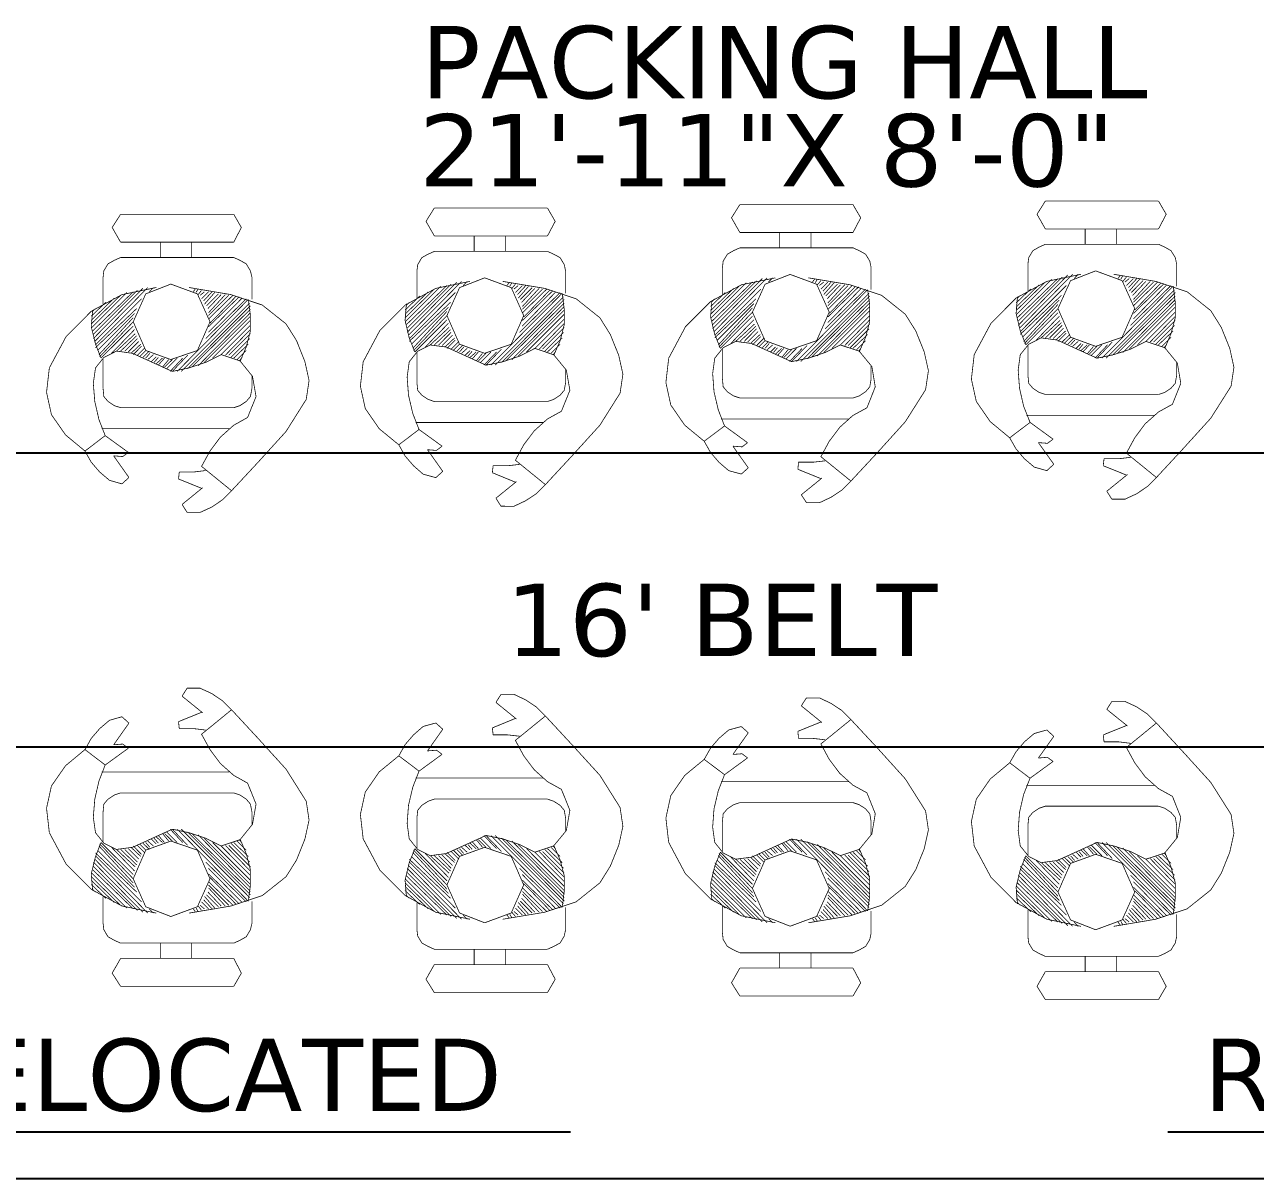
# Model space of a CAD drawing. Header units: millimetres. Extents: x -5691 to 68617, y -23008 to 84113.
# Drawn here: x 7184 to 9737, y 49003 to 51395 of the extents above; entities that cross this region are included whole.
import ezdxf

# ---------------------------------------------------------------- set-up
doc = ezdxf.new("R2010")
doc.units = ezdxf.units.MM
doc.header["$LTSCALE"] = 700
doc.header["$MEASUREMENT"] = 0
for name, color, linetype in [('architactur xref$0$COLUMN', 8, 'Continuous'), ('architactur xref$0$TEXT', 8, 'Continuous'), ('architactur xref$0$WALL', 8, 'Continuous'), ('rcp$0$X-REF', 8, 'Continuous'), ('X-REF', 8, 'Continuous')]:
    doc.layers.add(name, color=color, linetype=linetype)
doc.styles.add('architactur xref$0$VERDANA', font='verdana.ttf')

# ---------------------------------------------------------------- blocks, each defined once
blk = doc.blocks.new('architactur xref')
at = {"layer": 'architactur xref$0$COLUMN', "linetype": 'Continuous'}
for p, q in [((445.99, 1988.44), (253.62, 1988.44)), ((445.99, 1964.44), (253.62, 1964.44))]:
    blk.add_line(p, q, dxfattribs=at)
at = {"layer": 'architactur xref$0$COLUMN', "linetype": 'Continuous', "const_width": 0.0614}
for points in [[(316.28, 2008.46), (315.6, 2007.37), (316.28, 2006.18)], [(325.52, 2008.46), (316.28, 2008.46)], [(325.52, 2006.18), (326.15, 2007.37), (325.52, 2008.46)], [(341.23, 2008.74), (340.55, 2007.66), (341.23, 2006.46)], [(350.47, 2008.74), (341.23, 2008.74)], [(350.47, 2006.46), (351.1, 2007.66), (350.47, 2008.74)], [(366.18, 2009.03), (365.5, 2007.95), (366.18, 2006.75)], [(375.42, 2009.03), (366.18, 2009.03)], [(375.42, 2006.75), (376.05, 2007.95), (375.42, 2009.03)], [(290.66, 2007.95), (289.97, 2006.87), (290.66, 2005.67)], [(299.9, 2007.95), (290.66, 2007.95)], [(299.9, 2005.67), (300.52, 2006.87), (299.9, 2007.95)], [(341.23, 2006.46), (350.47, 2006.46)], [(344.48, 2006.46), (344.48, 2005.21)], [(347.05, 2005.21), (347.05, 2006.46)], [(366.18, 2006.75), (375.42, 2006.75)], [(369.43, 2006.75), (369.43, 2005.5)], [(372, 2005.5), (372, 2006.75)], [(290.66, 2005.67), (299.9, 2005.67)], [(293.91, 2005.67), (293.91, 2004.42)], [(296.47, 2004.42), (296.47, 2005.67)], [(316.28, 2006.18), (325.52, 2006.18)], [(319.53, 2006.18), (319.53, 2004.92)], [(322.1, 2004.92), (322.1, 2006.18)], [(341.23, 2005.21), (340.72, 2004.98), (340.21, 2004.69), (339.87, 2004.13), (339.81, 2003.61)], [(341.23, 2005.21), (350.47, 2005.21)], [(351.95, 2003.61), (351.84, 2004.13), (351.5, 2004.69), (350.98, 2004.98), (350.47, 2005.21)], [(366.18, 2005.5), (365.67, 2005.27), (365.16, 2004.98), (364.82, 2004.41), (364.76, 2003.9)], [(366.18, 2005.5), (375.42, 2005.5)], [(376.9, 2003.9), (376.79, 2004.41), (376.44, 2004.98), (375.93, 2005.27), (375.42, 2005.5)], [(290.66, 2004.42), (290.14, 2004.19), (289.63, 2003.9), (289.29, 2003.33), (289.23, 2002.82)], [(290.66, 2004.42), (299.9, 2004.42)], [(301.38, 2002.82), (301.26, 2003.33), (300.92, 2003.9), (300.41, 2004.19), (299.9, 2004.42)], [(316.28, 2004.92), (315.77, 2004.69), (315.26, 2004.41), (314.92, 2003.84), (314.86, 2003.32)], [(316.28, 2004.92), (325.52, 2004.92)], [(327, 2003.32), (326.89, 2003.84), (326.55, 2004.41), (326.03, 2004.69), (325.52, 2004.92)], [(314.86, 2001.1), (314.86, 2003.32)], [(327, 2003.32), (327, 2001.5)], [(339.81, 2001.39), (339.81, 2003.61)], [(351.95, 2003.61), (351.95, 2001.79)], [(364.76, 2001.68), (364.76, 2003.9)], [(367.21, 2000.25), (368.24, 1997.91), (370.29, 1997.17), (372.45, 1997.91), (373.48, 2000.25), (372.45, 2002.53), (370.29, 2003.33), (368.24, 2002.53), (367.21, 2000.25)], [(376.9, 2003.9), (376.9, 2002.08)], [(289.23, 2000.6), (289.23, 2002.82)], [(291.69, 1999.17), (292.71, 1996.83), (294.76, 1996.09), (296.93, 1996.83), (297.96, 1999.17), (296.93, 2001.45), (294.76, 2002.25), (292.71, 2001.45), (291.69, 1999.17)], [(301.38, 2002.82), (301.38, 2001)], [(319.19, 2002.47), (316.4, 2001.9), (313.89, 2000.53), (311.84, 1998.48), (310.47, 1995.91)], [(314.06, 1998.31), (318.11, 2002.41)], [(314.06, 1998.65), (317.65, 2002.24)], [(314.17, 1998.08), (318.51, 2002.47)], [(317.31, 1999.68), (318.34, 1997.34), (320.39, 1996.6), (322.56, 1997.34), (323.58, 1999.68), (322.56, 2001.96), (320.39, 2002.76), (318.34, 2001.96), (317.31, 1999.68)], [(318.62, 2002.13), (318.96, 2002.47)], [(326.66, 1991.87), (325.52, 1991.24), (324.44, 1990.27), (323.58, 1989.13), (322.9, 1987.87), (325.35, 1985.88), (327.52, 1988.22), (329.8, 1990.73), (331.45, 1993.35), (331.68, 1994.89), (331.34, 1996.43), (330.65, 1998.14), (329.8, 1999.5), (327.86, 2001.05), (325.29, 2001.9), (321.87, 2002.47)], [(322.21, 2002.13), (322.38, 2002.35)], [(322.44, 2002.07), (322.61, 2002.35)], [(322.61, 2001.9), (322.9, 2002.24)], [(344.14, 2002.76), (341.35, 2002.19), (338.84, 2000.82), (336.79, 1998.77), (335.42, 1996.2)], [(338.84, 1999.45), (341.75, 2002.36)], [(338.95, 1999.22), (342.26, 2002.42)], [(339.01, 1998.6), (343.06, 2002.7)], [(339.01, 1998.94), (342.6, 2002.53)], [(339.12, 1998.37), (343.46, 2002.76)], [(342.26, 1999.96), (343.29, 1997.63), (345.34, 1996.89), (347.5, 1997.63), (348.53, 1999.96), (347.5, 2002.24), (345.34, 2003.04), (343.29, 2002.24), (342.26, 1999.96)], [(343.57, 2002.42), (343.91, 2002.76)], [(351.61, 1992.15), (350.47, 1991.53), (349.39, 1990.56), (348.53, 1989.42), (347.85, 1988.16), (350.3, 1986.17), (352.47, 1988.5), (354.74, 1991.01), (356.4, 1993.63), (356.63, 1995.18), (356.29, 1996.71), (355.6, 1998.42), (354.74, 1999.79), (352.81, 2001.33), (350.24, 2002.19), (346.82, 2002.76)], [(347.16, 2002.42), (347.33, 2002.64)], [(347.39, 2002.36), (347.56, 2002.64)], [(347.56, 2002.19), (347.85, 2002.53)], [(347.73, 2002.13), (348.08, 2002.42)], [(347.85, 2001.84), (348.42, 2002.42)], [(348.02, 2001.67), (348.7, 2002.42)], [(348.08, 2001.39), (348.93, 2002.36)], [(348.25, 2001.28), (349.21, 2002.24)], [(348.36, 2001.05), (349.44, 2002.19)], [(348.42, 2000.71), (349.79, 2002.19)], [(369.09, 2003.05), (366.3, 2002.47), (363.79, 2001.11), (361.74, 1999.05), (360.37, 1996.49)], [(363.79, 1999.74), (366.7, 2002.65)], [(363.79, 2000.08), (366.18, 2002.42)], [(363.79, 2000.37), (365.67, 2002.19)], [(363.9, 1999.51), (367.21, 2002.7)], [(363.96, 1998.88), (368.01, 2002.99)], [(363.96, 1999.23), (367.55, 2002.82)], [(364.07, 1998.65), (368.41, 2003.05)], [(368.52, 2002.7), (368.86, 2003.05)], [(376.56, 1992.44), (375.42, 1991.81), (374.33, 1990.84), (373.48, 1989.7), (372.8, 1988.45), (375.25, 1986.46), (377.41, 1988.79), (379.69, 1991.3), (381.35, 1993.92), (381.58, 1995.46), (381.24, 1997), (380.55, 1998.71), (379.69, 2000.08), (377.76, 2001.62), (375.19, 2002.47), (371.77, 2003.05)], [(372.11, 2002.7), (372.28, 2002.93)], [(372.34, 2002.65), (372.51, 2002.93)], [(372.51, 2002.47), (372.8, 2002.82)], [(372.68, 2002.42), (373.03, 2002.7)], [(372.8, 2002.13), (373.37, 2002.7)], [(372.97, 2001.96), (373.65, 2002.7)], [(373.03, 2001.68), (373.88, 2002.65)], [(373.2, 2001.56), (374.16, 2002.53)], [(373.31, 2001.33), (374.39, 2002.47)], [(373.37, 2000.99), (374.74, 2002.47)], [(373.37, 2000.76), (375.02, 2002.42)], [(373.37, 2000.48), (375.36, 2002.42)], [(373.37, 1999.85), (375.88, 2002.3)], [(373.37, 1999.4), (376.1, 2002.19)], [(373.48, 2000.14), (375.59, 2002.3)], [(293.57, 2001.97), (290.77, 2001.39), (288.26, 2000.03), (286.21, 1997.97), (284.84, 1995.41)], [(288.26, 1998.66), (291.17, 2001.57)], [(288.26, 1999), (290.66, 2001.34)], [(288.38, 1998.43), (291.69, 2001.62)], [(288.43, 1997.8), (292.48, 2001.91)], [(288.43, 1998.15), (292.03, 2001.74)], [(288.55, 1997.57), (292.88, 2001.97)], [(293, 2001.62), (293.34, 2001.97)], [(301.03, 1991.36), (299.9, 1990.73), (298.81, 1989.76), (297.96, 1988.62), (297.27, 1987.37), (299.72, 1985.38), (301.89, 1987.71), (304.17, 1990.22), (305.82, 1992.84), (306.05, 1994.38), (305.71, 1995.92), (305.03, 1997.63), (304.17, 1999), (302.23, 2000.54), (299.67, 2001.39), (296.25, 2001.97)], [(296.59, 2001.62), (296.76, 2001.85)], [(296.82, 2001.57), (296.99, 2001.85)], [(296.99, 2001.39), (297.27, 2001.74)], [(297.16, 2001.34), (297.5, 2001.62)], [(297.27, 2001.05), (297.84, 2001.62)], [(297.44, 2000.88), (298.13, 2001.62)], [(297.5, 2000.6), (298.35, 2001.57)], [(297.67, 2000.48), (298.64, 2001.45)], [(297.79, 2000.25), (298.87, 2001.39)], [(297.84, 1999.91), (299.21, 2001.39)], [(297.84, 1999.68), (299.5, 2001.34)], [(297.84, 1999.4), (299.84, 2001.34)], [(297.84, 1998.77), (300.35, 2001.22)], [(297.96, 1999.06), (300.06, 2001.22)], [(313.89, 1999.16), (316.8, 2002.07)], [(313.89, 1999.5), (316.28, 2001.84)], [(313.89, 1999.79), (315.77, 2001.61)], [(313.89, 2000.13), (315.09, 2001.27)], [(314, 1998.94), (317.31, 2002.13)], [(314.23, 1997.79), (317.99, 2001.56)], [(320.9, 1995.63), (326.72, 2001.5)], [(321.25, 1995.63), (326.83, 2001.21)], [(322.78, 2001.84), (323.13, 2002.13)], [(322.9, 2001.56), (323.47, 2002.13)], [(323.07, 2001.39), (323.75, 2002.13)], [(323.13, 2001.1), (323.98, 2002.07)], [(323.24, 1998.31), (326.55, 2001.56)], [(323.3, 2000.99), (324.27, 2001.96)], [(323.41, 2000.76), (324.49, 2001.9)], [(323.47, 2000.42), (324.84, 2001.9)], [(323.47, 2000.19), (325.12, 2001.84)], [(323.47, 1999.9), (325.46, 2001.84)], [(323.47, 1999.28), (325.98, 2001.73)], [(323.47, 1998.82), (326.2, 2001.61)], [(323.58, 1999.56), (325.69, 2001.73)], [(326.03, 1996.43), (326.55, 1997.62), (326.89, 1998.94), (326.89, 2000.19), (326.72, 2001.5)], [(338.84, 1999.79), (341.23, 2002.13)], [(338.84, 2000.08), (340.72, 2001.9)], [(338.84, 2000.42), (340.04, 2001.56)], [(339.18, 1998.08), (342.94, 2001.84)], [(345.85, 1995.92), (351.67, 2001.79)], [(346.2, 1995.92), (351.78, 2001.5)], [(346.71, 1996.14), (351.84, 2001.28)], [(348.19, 1998.6), (351.5, 2001.84)], [(348.42, 2000.19), (350.41, 2002.13)], [(348.42, 2000.48), (350.07, 2002.13)], [(348.42, 1999.57), (350.93, 2002.02)], [(348.42, 1999.11), (351.15, 2001.9)], [(348.53, 1999.85), (350.64, 2002.02)], [(350.98, 1996.71), (351.5, 1997.91), (351.84, 1999.22), (351.84, 2000.48), (351.67, 2001.79)], [(363.79, 2000.71), (364.99, 2001.85)], [(363.9, 2001.22), (363.79, 1999.85), (364.13, 1998.43), (364.59, 1997.29)], [(363.9, 2001.11), (364.13, 2001.33)], [(364.13, 1998.37), (367.89, 2002.13)], [(364.13, 1998.14), (367.49, 2001.33)], [(370.8, 1996.2), (376.62, 2002.08)], [(371.14, 1996.2), (376.73, 2001.79)], [(371.65, 1996.43), (376.79, 2001.56)], [(372, 1996.55), (376.79, 2001.28)], [(373.14, 1998.88), (376.44, 2002.13)], [(375.93, 1997), (376.44, 1998.2), (376.79, 1999.51), (376.79, 2000.76), (376.62, 2002.08)], [(288.26, 1999.29), (290.14, 2001.11)], [(288.26, 1999.63), (289.46, 2000.77)], [(288.38, 2000.03), (288.61, 2000.25)], [(288.61, 1997.29), (292.37, 2001.05)], [(288.61, 1997.06), (291.97, 2000.25)], [(295.28, 1995.12), (301.09, 2001)], [(295.62, 1995.12), (301.21, 2000.71)], [(296.13, 1995.35), (301.26, 2000.48)], [(296.47, 1995.47), (301.26, 2000.2)], [(297.61, 1997.8), (300.92, 2001.05)], [(297.84, 1998.32), (300.58, 2001.11)], [(300.41, 1995.92), (300.92, 1997.12), (301.26, 1998.43), (301.26, 1999.68), (301.09, 2001)], [(314, 2000.64), (313.89, 1999.28), (314.23, 1997.85), (314.69, 1996.71)], [(314, 2000.53), (314.23, 2000.76)], [(314.23, 1997.57), (317.6, 2000.76)], [(314.4, 1997.34), (317.43, 2000.36)], [(321.76, 1995.85), (326.89, 2000.99)], [(322.1, 1995.97), (326.89, 2000.7)], [(322.61, 1996.08), (326.89, 2000.42)], [(338.95, 2000.93), (338.84, 1999.57), (339.18, 1998.14), (339.64, 1997)], [(338.95, 2000.82), (339.18, 2001.05)], [(339.18, 1997.86), (342.55, 2001.05)], [(339.35, 1997.63), (342.37, 2000.65)], [(339.47, 1997.28), (342.26, 2000.31)], [(347.05, 1996.26), (351.84, 2000.99)], [(347.56, 1996.37), (351.84, 2000.71)], [(348.08, 1996.66), (351.84, 2000.42)], [(364.3, 1997.91), (367.32, 2000.94)], [(364.41, 1997.57), (367.21, 2000.59)], [(364.47, 1997.4), (367.21, 2000.25)], [(372.51, 1996.66), (376.79, 2000.99)], [(373.03, 1996.94), (376.79, 2000.71)], [(373.71, 1997.29), (376.79, 2000.37)], [(288.38, 2000.14), (288.26, 1998.77), (288.61, 1997.35), (289.06, 1996.21)], [(288.78, 1996.83), (291.8, 1999.86)], [(288.89, 1996.49), (291.69, 1999.51)], [(288.95, 1996.32), (291.69, 1999.17)], [(296.99, 1995.58), (301.26, 1999.91)], [(297.5, 1995.86), (301.26, 1999.63)], [(298.18, 1996.21), (301.26, 1999.29)], [(314.52, 1997), (317.31, 2000.02)], [(314.58, 1996.82), (317.31, 1999.68)], [(314.69, 1996.71), (317.31, 1999.33)], [(323.13, 1996.37), (326.89, 2000.13)], [(323.81, 1996.71), (326.89, 1999.79)], [(324.49, 1997), (326.89, 1999.39)], [(339.52, 1997.11), (342.26, 1999.96)], [(339.64, 1997), (342.26, 1999.62)], [(340.49, 1997.4), (342.37, 1999.34)], [(348.76, 1997), (351.84, 2000.08)], [(349.44, 1997.28), (351.84, 1999.68)], [(349.79, 1997.23), (351.84, 1999.34)], [(364.59, 1997.29), (367.21, 1999.91)], [(365.44, 1997.68), (367.32, 1999.62)], [(365.84, 1997.86), (367.38, 1999.28)], [(374.39, 1997.57), (376.79, 1999.97)], [(374.74, 1997.52), (376.79, 1999.62)], [(375.02, 1997.52), (376.79, 1999.28)], [(289.06, 1996.21), (291.69, 1998.83)], [(289.92, 1996.6), (291.8, 1998.54)], [(290.32, 1996.78), (291.85, 1998.2)], [(298.87, 1996.49), (301.26, 1998.89)], [(299.21, 1996.44), (301.26, 1998.54)], [(299.5, 1996.44), (301.26, 1998.2)], [(315.54, 1997.11), (317.43, 1999.05)], [(315.94, 1997.28), (317.48, 1998.71)], [(316.28, 1997.28), (317.6, 1998.53)], [(316.63, 1997.28), (317.65, 1998.31)], [(324.84, 1996.94), (326.89, 1999.05)], [(325.12, 1996.94), (326.89, 1998.71)], [(325.29, 1996.77), (326.83, 1998.31)], [(340.89, 1997.57), (342.43, 1998.99)], [(341.23, 1997.57), (342.55, 1998.82)], [(341.58, 1997.57), (342.6, 1998.6)], [(341.86, 1997.51), (342.72, 1998.37)], [(350.07, 1997.23), (351.84, 1998.99)], [(350.24, 1997.06), (351.78, 1998.6)], [(366.18, 1997.86), (367.49, 1999.11)], [(366.53, 1997.86), (367.55, 1998.88)], [(366.81, 1997.8), (367.67, 1998.65)], [(367.04, 1997.68), (367.84, 1998.43)], [(367.21, 1997.57), (367.89, 1998.26)], [(375.19, 1997.34), (376.73, 1998.88)], [(375.42, 1997.29), (376.62, 1998.43)], [(290.66, 1996.78), (291.97, 1998.03)], [(291, 1996.78), (292.03, 1997.8)], [(291.29, 1996.72), (292.14, 1997.57)], [(291.51, 1996.6), (292.31, 1997.35)], [(291.69, 1996.49), (292.37, 1997.18)], [(299.67, 1996.26), (301.21, 1997.8)], [(299.9, 1996.21), (301.09, 1997.35)], [(317.25, 1997.11), (315.94, 1997.28), (314.92, 1996.77), (314.23, 1995.91), (314.06, 1994.66)], [(316.91, 1997.23), (317.77, 1998.08)], [(317.14, 1997.11), (317.94, 1997.85)], [(317.31, 1997), (317.99, 1997.68)], [(317.65, 1996.94), (318.28, 1997.57)], [(317.82, 1996.82), (318.34, 1997.34)], [(318.11, 1996.77), (318.62, 1997.28)], [(325.52, 1996.71), (326.72, 1997.85)], [(325.81, 1996.6), (326.55, 1997.34)], [(342.2, 1997.4), (340.89, 1997.57), (339.87, 1997.06), (339.18, 1996.2), (339.01, 1994.95)], [(342.09, 1997.4), (342.89, 1998.14)], [(342.2, 1997.4), (345.45, 1995.92), (346.82, 1996.2), (348.19, 1996.66), (349.44, 1997.28)], [(342.26, 1997.28), (342.94, 1997.97)], [(342.6, 1997.23), (343.23, 1997.86)], [(342.77, 1997.11), (343.29, 1997.63)], [(343.06, 1997.06), (343.57, 1997.57)], [(343.29, 1997), (343.63, 1997.4)], [(343.46, 1996.89), (343.91, 1997.28)], [(345.45, 1995.92), (346.71, 1997.23)], [(351.61, 1992.15), (352.29, 1993.86), (352.01, 1995.52), (350.98, 1996.77), (349.44, 1997.28)], [(350.47, 1997), (351.67, 1998.14)], [(350.76, 1996.89), (351.5, 1997.63)], [(367.15, 1997.68), (365.84, 1997.86), (364.82, 1997.34), (364.13, 1996.49), (363.96, 1995.23)], [(364.76, 1994.78), (364.76, 1997.29)], [(367.15, 1997.68), (370.4, 1996.2), (371.77, 1996.49), (373.14, 1996.94), (374.39, 1997.57)], [(367.55, 1997.52), (368.18, 1998.14)], [(367.72, 1997.4), (368.24, 1997.91)], [(368.01, 1997.34), (368.52, 1997.86)], [(368.24, 1997.29), (368.58, 1997.68)], [(368.41, 1997.17), (368.86, 1997.57)], [(368.69, 1997), (369.09, 1997.4)], [(368.92, 1996.94), (369.26, 1997.34)], [(369.09, 1996.83), (369.6, 1997.29)], [(369.26, 1996.72), (369.77, 1997.29)], [(369.6, 1996.55), (370.12, 1997.17)], [(369.77, 1996.55), (370.4, 1997.17)], [(369.94, 1996.43), (370.8, 1997.29)], [(370.23, 1996.2), (371.26, 1997.29)], [(370.4, 1996.2), (371.65, 1997.52)], [(376.56, 1992.44), (377.24, 1994.15), (376.96, 1995.8), (375.93, 1997.06), (374.39, 1997.57)], [(375.7, 1997.17), (376.44, 1997.91)], [(375.88, 1997.06), (376.1, 1997.34)], [(291.63, 1996.6), (290.32, 1996.78), (289.29, 1996.26), (288.61, 1995.41), (288.43, 1994.15)], [(289.23, 1993.7), (289.23, 1996.21)], [(291.63, 1996.6), (294.88, 1995.12), (296.25, 1995.41), (297.61, 1995.86), (298.87, 1996.49)], [(292.03, 1996.44), (292.65, 1997.06)], [(292.2, 1996.32), (292.71, 1996.83)], [(292.48, 1996.26), (293, 1996.78)], [(292.71, 1996.21), (293.05, 1996.6)], [(292.88, 1996.09), (293.34, 1996.49)], [(293.17, 1995.92), (293.57, 1996.32)], [(293.4, 1995.86), (293.74, 1996.26)], [(293.57, 1995.75), (294.08, 1996.21)], [(293.74, 1995.64), (294.25, 1996.21)], [(294.42, 1995.35), (295.28, 1996.21)], [(294.71, 1995.12), (295.73, 1996.21)], [(294.88, 1995.12), (296.13, 1996.44)], [(301.03, 1991.36), (301.72, 1993.07), (301.43, 1994.72), (300.41, 1995.98), (298.87, 1996.49)], [(300.18, 1996.09), (300.92, 1996.83)], [(300.35, 1995.98), (300.58, 1996.26)], [(314.86, 1994.2), (314.86, 1996.71)], [(317.25, 1997.11), (320.5, 1995.63), (321.87, 1995.91), (323.24, 1996.37), (324.49, 1997)], [(318.34, 1996.71), (318.68, 1997.11)], [(318.51, 1996.6), (318.96, 1997)], [(318.79, 1996.43), (319.19, 1996.82)], [(319.02, 1996.37), (319.37, 1996.77)], [(319.19, 1996.26), (319.7, 1996.71)], [(319.37, 1996.14), (319.88, 1996.71)], [(319.7, 1995.97), (320.22, 1996.6)], [(319.88, 1995.97), (320.5, 1996.6)], [(320.05, 1995.85), (320.9, 1996.71)], [(320.33, 1995.63), (321.36, 1996.71)], [(320.5, 1995.63), (321.76, 1996.94)], [(326.66, 1991.87), (327.35, 1993.58), (327.06, 1995.23), (326.03, 1996.48), (324.49, 1997)], [(325.98, 1996.48), (326.2, 1996.77)], [(335.42, 1996.2), (335.19, 1994.21), (335.59, 1992.38), (336.73, 1990.73), (338.32, 1989.42)], [(339.81, 1994.49), (339.81, 1997)], [(343.74, 1996.71), (344.14, 1997.11)], [(343.97, 1996.66), (344.31, 1997.06)], [(344.14, 1996.54), (344.65, 1997)], [(344.31, 1996.43), (344.82, 1997)], [(344.65, 1996.26), (345.17, 1996.89)], [(344.82, 1996.26), (345.45, 1996.89)], [(345, 1996.14), (345.85, 1997)], [(345.28, 1995.92), (346.31, 1997)], [(350.93, 1996.77), (351.15, 1997.06)], [(360.37, 1996.49), (360.14, 1994.49), (360.54, 1992.67), (361.68, 1991.02), (363.27, 1989.7)], [(284.84, 1995.41), (284.61, 1993.41), (285.01, 1991.59), (286.16, 1989.94), (287.75, 1988.62)], [(294.08, 1995.47), (294.59, 1996.09)], [(294.25, 1995.47), (294.88, 1996.09)], [(310.47, 1995.91), (310.24, 1993.92), (310.64, 1992.09), (311.78, 1990.44), (313.38, 1989.13)], [(327, 1995.29), (327, 1994.2)], [(351.95, 1995.57), (351.95, 1994.49)], [(363.96, 1995.23), (364.07, 1993.75), (364.41, 1992.27), (364.93, 1990.96)], [(376.9, 1995.86), (376.9, 1994.78)], [(288.43, 1994.15), (288.55, 1992.67), (288.89, 1991.19), (289.4, 1989.88)], [(301.38, 1994.78), (301.38, 1993.7)], [(314.06, 1994.66), (314.17, 1993.18), (314.52, 1991.69), (315.03, 1990.38)], [(314.86, 1994.2), (314.92, 1993.58), (315.26, 1993.18), (315.77, 1992.84), (316.28, 1992.66)], [(325.52, 1992.66), (326.03, 1992.84), (326.55, 1993.18), (326.89, 1993.58), (327, 1994.2)], [(339.01, 1994.95), (339.12, 1993.46), (339.47, 1991.98), (339.98, 1990.67)], [(339.81, 1994.49), (339.87, 1993.86), (340.21, 1993.46), (340.72, 1993.12), (341.23, 1992.95)], [(350.47, 1992.95), (350.98, 1993.12), (351.5, 1993.46), (351.84, 1993.86), (351.95, 1994.49)], [(364.76, 1994.78), (364.82, 1994.15), (365.16, 1993.75), (365.67, 1993.41), (366.18, 1993.24)], [(375.42, 1993.24), (375.93, 1993.41), (376.44, 1993.75), (376.79, 1994.15), (376.9, 1994.78)], [(289.23, 1993.7), (289.29, 1993.07), (289.63, 1992.67), (290.14, 1992.33), (290.66, 1992.16)], [(299.9, 1992.16), (300.41, 1992.33), (300.92, 1992.67), (301.26, 1993.07), (301.38, 1993.7)], [(375.42, 1993.24), (366.18, 1993.24)], [(299.9, 1992.16), (290.66, 1992.16)], [(325.52, 1992.66), (316.28, 1992.66)], [(350.47, 1992.95), (341.23, 1992.95)], [(339.7, 1991.24), (350.13, 1991.24)], [(364.64, 1991.53), (375.08, 1991.53)], [(289.12, 1990.45), (299.55, 1990.45)], [(313.38, 1989.13), (315.03, 1990.38), (316.91, 1989.02)], [(314.75, 1990.95), (325.18, 1990.95)], [(338.32, 1989.42), (339.98, 1990.67), (341.86, 1989.3)], [(363.27, 1989.7), (364.93, 1990.96), (366.81, 1989.59)], [(287.75, 1988.62), (289.4, 1989.88), (291.29, 1988.51)], [(313.38, 1989.13), (313.89, 1988.22), (314.58, 1987.42), (315.37, 1986.73), (316.4, 1986.45)], [(338.32, 1989.42), (338.84, 1988.5), (339.52, 1987.71), (340.32, 1987.02), (341.35, 1986.74)], [(341.86, 1989.3), (341.41, 1988.96), (340.66, 1989.02)], [(363.27, 1989.7), (363.79, 1988.79), (364.47, 1987.99), (365.27, 1987.31), (366.3, 1987.02)], [(366.81, 1989.59), (366.35, 1989.25), (365.61, 1989.31)], [(366.87, 1987.54), (365.61, 1989.31)], [(287.75, 1988.62), (288.26, 1987.71), (288.95, 1986.91), (289.75, 1986.23), (290.77, 1985.94)], [(291.29, 1988.51), (290.83, 1988.17), (290.09, 1988.23)], [(291.34, 1986.46), (290.09, 1988.23)], [(316.91, 1989.02), (316.46, 1988.67), (315.72, 1988.73)], [(316.97, 1986.96), (315.72, 1988.73)], [(341.92, 1987.25), (340.66, 1989.02)], [(321.02, 1986.85), (321.08, 1987.42)], [(321.08, 1987.42), (322.27, 1987.42)], [(322.27, 1987.42), (323.24, 1987.53)], [(341.35, 1986.74), (341.92, 1987.25)], [(345.97, 1987.13), (346.02, 1987.71)], [(347.87, 1986.36), (345.97, 1987.13)], [(346.02, 1987.71), (347.22, 1987.71)], [(347.22, 1987.71), (348.19, 1987.82)], [(366.3, 1987.02), (366.87, 1987.54)], [(370.91, 1987.42), (370.97, 1987.99)], [(372.82, 1986.65), (370.91, 1987.42)], [(370.97, 1987.99), (372.17, 1987.99)], [(372.17, 1987.99), (373.14, 1988.11)], [(290.77, 1985.94), (291.34, 1986.46)], [(295.39, 1986.34), (295.45, 1986.91)], [(297.29, 1985.57), (295.39, 1986.34)], [(295.45, 1986.91), (296.64, 1986.91)], [(296.64, 1986.91), (297.61, 1987.03)], [(316.4, 1986.45), (316.97, 1986.96)], [(322.92, 1986.07), (321.02, 1986.85)], [(322.99, 1986.13), (321.31, 1984.77)], [(347.94, 1986.42), (346.25, 1985.05)], [(350.3, 1986.17), (349.56, 1985.43), (348.68, 1984.85), (347.73, 1984.4), (346.67, 1984.41)], [(372.89, 1986.71), (371.2, 1985.34)], [(375.25, 1986.46), (374.51, 1985.72), (373.63, 1985.13), (372.68, 1984.69), (371.61, 1984.69)], [(297.36, 1985.63), (295.68, 1984.26)], [(299.72, 1985.38), (298.98, 1984.64), (298.11, 1984.05), (297.15, 1983.61), (296.09, 1983.61)], [(325.35, 1985.88), (324.61, 1985.14), (323.73, 1984.56), (322.78, 1984.11), (321.72, 1984.12)], [(371.61, 1984.69), (371.2, 1985.34)], [(296.09, 1983.61), (295.68, 1984.26)], [(321.72, 1984.12), (321.31, 1984.77)], [(346.67, 1984.41), (346.25, 1985.05)], [(296.09, 1969.26), (295.68, 1968.61)], [(299.72, 1967.5), (298.98, 1968.23), (298.11, 1968.82), (297.15, 1969.26), (296.09, 1969.26)], [(297.36, 1967.25), (295.68, 1968.61)], [(321.72, 1968.75), (321.31, 1968.1)], [(322.99, 1966.74), (321.31, 1968.1)], [(325.35, 1966.99), (324.61, 1967.73), (323.73, 1968.31), (322.78, 1968.76), (321.72, 1968.75)], [(346.67, 1968.47), (346.25, 1967.82)], [(350.3, 1966.7), (349.56, 1967.44), (348.68, 1968.02), (347.73, 1968.47), (346.67, 1968.47)], [(371.61, 1968.18), (371.2, 1967.53)], [(375.25, 1966.42), (374.51, 1967.15), (373.63, 1967.74), (372.68, 1968.18), (371.61, 1968.18)], [(297.29, 1967.3), (295.39, 1966.53)], [(301.03, 1961.51), (299.9, 1962.14), (298.81, 1963.11), (297.96, 1964.25), (297.27, 1965.5), (299.72, 1967.5), (301.89, 1965.16), (304.17, 1962.65), (305.82, 1960.03), (306.05, 1958.49), (305.71, 1956.95), (305.03, 1955.24), (304.17, 1953.87), (302.23, 1952.33), (299.67, 1951.48), (296.25, 1950.9)], [(347.94, 1966.45), (346.25, 1967.82)], [(372.89, 1966.17), (371.2, 1967.53)], [(287.75, 1964.25), (288.26, 1965.16), (288.95, 1965.96), (289.75, 1966.64), (290.77, 1966.93)], [(291.34, 1966.41), (290.09, 1964.64)], [(290.77, 1966.93), (291.34, 1966.41)], [(295.39, 1966.53), (295.45, 1965.96)], [(313.38, 1963.74), (313.89, 1964.65), (314.58, 1965.45), (315.37, 1966.14), (316.4, 1966.42)], [(316.4, 1966.42), (316.97, 1965.91)], [(322.92, 1966.8), (321.02, 1966.02)], [(321.02, 1966.02), (321.08, 1965.45)], [(326.66, 1961), (325.52, 1961.63), (324.44, 1962.6), (323.58, 1963.74), (322.9, 1965), (325.35, 1966.99), (327.52, 1964.65), (329.8, 1962.15), (331.45, 1959.52), (331.68, 1957.98), (331.34, 1956.44), (330.65, 1954.73), (329.8, 1953.37), (327.86, 1951.82), (325.29, 1950.97), (321.87, 1950.4)], [(338.32, 1963.45), (338.84, 1964.37), (339.52, 1965.16), (340.32, 1965.85), (341.35, 1966.13)], [(341.35, 1966.13), (341.92, 1965.62)], [(347.87, 1966.51), (345.97, 1965.74)], [(351.61, 1960.72), (350.47, 1961.34), (349.39, 1962.31), (348.53, 1963.45), (347.85, 1964.71), (350.3, 1966.7), (352.47, 1964.37), (354.74, 1961.86), (356.4, 1959.24), (356.63, 1957.69), (356.29, 1956.16), (355.6, 1954.45), (354.74, 1953.08), (352.81, 1951.54), (350.24, 1950.68), (346.82, 1950.11)], [(372.82, 1966.22), (370.91, 1965.45)], [(376.56, 1960.43), (375.42, 1961.06), (374.33, 1962.03), (373.48, 1963.17), (372.8, 1964.42), (375.25, 1966.42), (377.41, 1964.08), (379.69, 1961.57), (381.35, 1958.95), (381.58, 1957.41), (381.24, 1955.87), (380.55, 1954.16), (379.69, 1952.79), (377.76, 1951.25), (375.19, 1950.4), (371.77, 1949.82)], [(295.45, 1965.96), (296.64, 1965.96)], [(296.64, 1965.96), (297.61, 1965.84)], [(316.97, 1965.91), (315.72, 1964.14)], [(321.08, 1965.45), (322.27, 1965.45)], [(322.27, 1965.45), (323.24, 1965.34)], [(341.92, 1965.62), (340.66, 1963.85)], [(345.97, 1965.74), (346.02, 1965.16)], [(346.02, 1965.16), (347.22, 1965.16)], [(347.22, 1965.16), (348.19, 1965.05)], [(363.27, 1963.17), (363.79, 1964.08), (364.47, 1964.88), (365.27, 1965.56), (366.3, 1965.85)], [(366.87, 1965.33), (365.61, 1963.56)], [(366.3, 1965.85), (366.87, 1965.33)], [(370.91, 1965.45), (370.97, 1964.88)], [(284.84, 1957.46), (284.61, 1959.46), (285.01, 1961.28), (286.16, 1962.93), (287.75, 1964.25)], [(287.75, 1964.25), (289.4, 1962.99), (291.29, 1964.36)], [(291.29, 1964.36), (290.83, 1964.7), (290.09, 1964.64)], [(316.91, 1963.86), (316.46, 1964.2), (315.72, 1964.14)], [(370.97, 1964.88), (372.17, 1964.88)], [(372.17, 1964.88), (373.14, 1964.76)], [(288.43, 1958.72), (288.55, 1960.2), (288.89, 1961.68), (289.4, 1962.99)], [(310.47, 1956.96), (310.24, 1958.95), (310.64, 1960.78), (311.78, 1962.43), (313.38, 1963.74)], [(313.38, 1963.74), (315.03, 1962.49), (316.91, 1963.86)], [(335.42, 1956.67), (335.19, 1958.66), (335.59, 1960.49), (336.73, 1962.14), (338.32, 1963.45)], [(338.32, 1963.45), (339.98, 1962.2), (341.86, 1963.57)], [(341.86, 1963.57), (341.41, 1963.91), (340.66, 1963.85)], [(360.37, 1956.38), (360.14, 1958.38), (360.54, 1960.2), (361.68, 1961.85), (363.27, 1963.17)], [(363.27, 1963.17), (364.93, 1961.91), (366.81, 1963.28)], [(366.81, 1963.28), (366.35, 1963.62), (365.61, 1963.56)], [(289.12, 1962.42), (299.55, 1962.42)], [(314.06, 1958.21), (314.17, 1959.7), (314.52, 1961.18), (315.03, 1962.49)], [(339.01, 1957.92), (339.12, 1959.41), (339.47, 1960.89), (339.98, 1962.2)], [(301.03, 1961.51), (301.72, 1959.8), (301.43, 1958.15), (300.41, 1956.89), (298.87, 1956.38)], [(314.75, 1961.92), (325.18, 1961.92)], [(326.66, 1961), (327.35, 1959.29), (327.06, 1957.64), (326.03, 1956.39), (324.49, 1955.87)], [(339.7, 1961.63), (350.13, 1961.63)], [(363.96, 1957.64), (364.07, 1959.12), (364.41, 1960.6), (364.93, 1961.91)], [(364.64, 1961.34), (375.08, 1961.34)], [(289.23, 1959.17), (289.29, 1959.8), (289.63, 1960.2), (290.14, 1960.54), (290.66, 1960.71)], [(299.9, 1960.71), (290.66, 1960.71)], [(299.9, 1960.71), (300.41, 1960.54), (300.92, 1960.2), (301.26, 1959.8), (301.38, 1959.17)], [(314.86, 1958.67), (314.92, 1959.29), (315.26, 1959.7), (315.77, 1960.03), (316.28, 1960.21)], [(325.52, 1960.21), (316.28, 1960.21)], [(325.52, 1960.21), (326.03, 1960.03), (326.55, 1959.7), (326.89, 1959.29), (327, 1958.67)], [(351.61, 1960.72), (352.29, 1959.01), (352.01, 1957.36), (350.98, 1956.1), (349.44, 1955.59)], [(376.56, 1960.43), (377.24, 1958.72), (376.96, 1957.07), (375.93, 1955.81), (374.39, 1955.3)], [(289.23, 1959.17), (289.23, 1956.66)], [(301.38, 1958.09), (301.38, 1959.17)], [(339.81, 1958.38), (339.87, 1959.01), (340.21, 1959.41), (340.72, 1959.75), (341.23, 1959.92)], [(350.47, 1959.92), (341.23, 1959.92)], [(350.47, 1959.92), (350.98, 1959.75), (351.5, 1959.41), (351.84, 1959.01), (351.95, 1958.38)], [(364.76, 1958.09), (364.82, 1958.72), (365.16, 1959.12), (365.67, 1959.46), (366.18, 1959.63)], [(375.42, 1959.63), (366.18, 1959.63)], [(375.42, 1959.63), (375.93, 1959.46), (376.44, 1959.12), (376.79, 1958.72), (376.9, 1958.09)], [(291.63, 1956.27), (290.32, 1956.1), (289.29, 1956.61), (288.61, 1957.46), (288.43, 1958.72)], [(317.25, 1955.76), (315.94, 1955.59), (314.92, 1956.1), (314.23, 1956.96), (314.06, 1958.21)], [(314.86, 1958.67), (314.86, 1956.16)], [(327, 1957.58), (327, 1958.67)], [(339.81, 1958.38), (339.81, 1955.87)], [(351.95, 1957.3), (351.95, 1958.38)], [(364.76, 1958.09), (364.76, 1955.58)], [(376.9, 1957.01), (376.9, 1958.09)], [(293.57, 1950.9), (290.77, 1951.48), (288.26, 1952.84), (286.21, 1954.9), (284.84, 1957.46)], [(291.63, 1956.27), (294.88, 1957.75), (296.25, 1957.46), (297.61, 1957.01), (298.87, 1956.38)], [(293.4, 1957.01), (293.74, 1956.61)], [(293.57, 1957.12), (294.08, 1956.66)], [(293.74, 1957.23), (294.25, 1956.66)], [(294.08, 1957.4), (294.59, 1956.78)], [(294.25, 1957.4), (294.88, 1956.78)], [(294.42, 1957.52), (295.28, 1956.66)], [(294.71, 1957.75), (295.73, 1956.66)], [(294.88, 1957.75), (296.13, 1956.43)], [(295.28, 1957.75), (301.09, 1951.87)], [(295.62, 1957.75), (301.21, 1952.16)], [(296.13, 1957.52), (301.26, 1952.39)], [(296.47, 1957.4), (301.26, 1952.67)], [(296.99, 1957.29), (301.26, 1952.96)], [(297.5, 1957.01), (301.26, 1953.24)], [(319.19, 1950.4), (316.4, 1950.97), (313.89, 1952.34), (311.84, 1954.39), (310.47, 1956.96)], [(317.25, 1955.76), (320.5, 1957.24), (321.87, 1956.96), (323.24, 1956.5), (324.49, 1955.87)], [(320.05, 1957.02), (320.9, 1956.16)], [(320.33, 1957.24), (321.36, 1956.16)], [(320.5, 1957.24), (321.76, 1955.93)], [(320.9, 1957.24), (326.72, 1951.37)], [(321.25, 1957.24), (326.83, 1951.66)], [(321.76, 1957.02), (326.89, 1951.88)], [(342.2, 1955.47), (340.89, 1955.3), (339.87, 1955.81), (339.18, 1956.67), (339.01, 1957.92)], [(342.2, 1955.47), (345.45, 1956.95), (346.82, 1956.67), (348.19, 1956.21), (349.44, 1955.59)], [(345.28, 1956.95), (346.31, 1955.87)], [(345.45, 1956.95), (346.71, 1955.64)], [(345.85, 1956.95), (351.67, 1951.08)], [(346.2, 1956.95), (351.78, 1951.37)], [(367.15, 1955.19), (365.84, 1955.02), (364.82, 1955.53), (364.13, 1956.38), (363.96, 1957.64)], [(288.38, 1952.73), (288.26, 1954.1), (288.61, 1955.52), (289.06, 1956.66)], [(288.78, 1956.04), (291.8, 1953.01)], [(288.89, 1956.38), (291.69, 1953.36)], [(288.95, 1956.55), (291.69, 1953.7)], [(289.06, 1956.66), (291.69, 1954.04)], [(289.92, 1956.27), (291.8, 1954.33)], [(290.32, 1956.1), (291.85, 1954.67)], [(290.66, 1956.1), (291.97, 1954.84)], [(291, 1956.1), (292.03, 1955.07)], [(291.29, 1956.15), (292.14, 1955.3)], [(291.51, 1956.27), (292.31, 1955.52)], [(291.69, 1953.7), (292.71, 1956.04), (294.76, 1956.78), (296.93, 1956.04), (297.96, 1953.7), (296.93, 1951.42), (294.76, 1950.62), (292.71, 1951.42), (291.69, 1953.7)], [(291.69, 1956.38), (292.37, 1955.69)], [(292.03, 1956.43), (292.65, 1955.81)], [(292.2, 1956.55), (292.71, 1956.04)], [(292.48, 1956.61), (293, 1956.1)], [(292.71, 1956.66), (293.05, 1956.27)], [(292.88, 1956.78), (293.34, 1956.38)], [(293.17, 1956.95), (293.57, 1956.55)], [(298.18, 1956.66), (301.26, 1953.58)], [(298.87, 1956.38), (301.26, 1953.98)], [(299.21, 1956.43), (301.26, 1954.33)], [(299.5, 1956.43), (301.26, 1954.67)], [(299.67, 1956.61), (301.21, 1955.07)], [(299.9, 1956.66), (301.09, 1955.52)], [(300.18, 1956.78), (300.92, 1956.04)], [(300.35, 1956.89), (300.58, 1956.61)], [(300.41, 1956.95), (300.92, 1955.75), (301.26, 1954.44), (301.26, 1953.19), (301.09, 1951.87)], [(314, 1952.23), (313.89, 1953.59), (314.23, 1955.02), (314.69, 1956.16)], [(314.58, 1956.05), (317.31, 1953.2)], [(314.69, 1956.16), (317.31, 1953.54)], [(317.31, 1953.2), (318.34, 1955.53), (320.39, 1956.27), (322.56, 1955.53), (323.58, 1953.2), (322.56, 1950.91), (320.39, 1950.11), (318.34, 1950.91), (317.31, 1953.2)], [(317.82, 1956.05), (318.34, 1955.53)], [(318.11, 1956.1), (318.62, 1955.59)], [(318.34, 1956.16), (318.68, 1955.76)], [(318.51, 1956.27), (318.96, 1955.87)], [(318.79, 1956.44), (319.19, 1956.05)], [(319.02, 1956.5), (319.37, 1956.1)], [(319.19, 1956.61), (319.7, 1956.16)], [(319.37, 1956.73), (319.88, 1956.16)], [(319.7, 1956.9), (320.22, 1956.27)], [(319.88, 1956.9), (320.5, 1956.27)], [(322.1, 1956.9), (326.89, 1952.17)], [(322.61, 1956.79), (326.89, 1952.45)], [(323.13, 1956.5), (326.89, 1952.74)], [(323.81, 1956.16), (326.89, 1953.08)], [(325.29, 1956.1), (326.83, 1954.56)], [(325.52, 1956.16), (326.72, 1955.02)], [(325.81, 1956.27), (326.55, 1955.53)], [(325.98, 1956.39), (326.2, 1956.1)], [(326.03, 1956.44), (326.55, 1955.25), (326.89, 1953.94), (326.89, 1952.68), (326.72, 1951.37)], [(344.14, 1950.11), (341.35, 1950.68), (338.84, 1952.05), (336.79, 1954.1), (335.42, 1956.67)], [(342.26, 1952.91), (343.29, 1955.24), (345.34, 1955.98), (347.5, 1955.24), (348.53, 1952.91), (347.5, 1950.63), (345.34, 1949.83), (343.29, 1950.63), (342.26, 1952.91)], [(343.46, 1955.98), (343.91, 1955.59)], [(343.74, 1956.16), (344.14, 1955.76)], [(343.97, 1956.21), (344.31, 1955.81)], [(344.14, 1956.33), (344.65, 1955.87)], [(344.31, 1956.44), (344.82, 1955.87)], [(344.65, 1956.61), (345.17, 1955.98)], [(344.82, 1956.61), (345.45, 1955.98)], [(345, 1956.73), (345.85, 1955.87)], [(346.71, 1956.73), (351.84, 1951.6)], [(347.05, 1956.61), (351.84, 1951.88)], [(347.56, 1956.5), (351.84, 1952.16)], [(348.08, 1956.21), (351.84, 1952.45)], [(350.76, 1955.98), (351.5, 1955.24)], [(350.93, 1956.1), (351.15, 1955.81)], [(350.98, 1956.16), (351.5, 1954.96), (351.84, 1953.65), (351.84, 1952.39), (351.67, 1951.08)], [(369.09, 1949.82), (366.3, 1950.4), (363.79, 1951.76), (361.74, 1953.82), (360.37, 1956.38)], [(367.15, 1955.19), (370.4, 1956.67), (371.77, 1956.38), (373.14, 1955.93), (374.39, 1955.3)], [(369.09, 1956.04), (369.6, 1955.58)], [(369.26, 1956.15), (369.77, 1955.58)], [(369.6, 1956.32), (370.12, 1955.7)], [(369.77, 1956.32), (370.4, 1955.7)], [(369.94, 1956.44), (370.8, 1955.58)], [(370.23, 1956.67), (371.26, 1955.58)], [(370.4, 1956.67), (371.65, 1955.35)], [(370.8, 1956.67), (376.62, 1950.79)], [(371.14, 1956.67), (376.73, 1951.08)], [(371.65, 1956.44), (376.79, 1951.31)], [(372, 1956.32), (376.79, 1951.59)], [(372.51, 1956.21), (376.79, 1951.88)], [(288.43, 1955.07), (292.48, 1950.96)], [(288.55, 1955.3), (292.88, 1950.9)], [(288.61, 1955.81), (291.97, 1952.62)], [(288.61, 1955.58), (292.37, 1951.82)], [(297.61, 1955.07), (300.92, 1951.82)], [(314.23, 1955.3), (317.6, 1952.11)], [(314.23, 1955.08), (317.99, 1951.31)], [(314.4, 1955.53), (317.43, 1952.51)], [(314.52, 1955.87), (317.31, 1952.85)], [(315.54, 1955.76), (317.43, 1953.82)], [(315.94, 1955.59), (317.48, 1954.16)], [(316.28, 1955.59), (317.6, 1954.34)], [(316.63, 1955.59), (317.65, 1954.56)], [(316.91, 1955.65), (317.77, 1954.79)], [(317.14, 1955.76), (317.94, 1955.02)], [(317.31, 1955.87), (317.99, 1955.19)], [(317.65, 1955.93), (318.28, 1955.3)], [(324.49, 1955.87), (326.89, 1953.48)], [(324.84, 1955.93), (326.89, 1953.82)], [(325.12, 1955.93), (326.89, 1954.16)], [(338.95, 1951.94), (338.84, 1953.31), (339.18, 1954.73), (339.64, 1955.87)], [(339.18, 1955.02), (342.55, 1951.82)], [(339.35, 1955.24), (342.37, 1952.22)], [(339.47, 1955.59), (342.26, 1952.57)], [(339.52, 1955.76), (342.26, 1952.91)], [(339.64, 1955.87), (342.26, 1953.25)], [(340.49, 1955.47), (342.37, 1953.53)], [(340.89, 1955.3), (342.43, 1953.88)], [(341.23, 1955.3), (342.55, 1954.05)], [(341.58, 1955.3), (342.6, 1954.27)], [(341.86, 1955.36), (342.72, 1954.5)], [(342.09, 1955.47), (342.89, 1954.73)], [(342.26, 1955.59), (342.94, 1954.9)], [(342.6, 1955.64), (343.23, 1955.02)], [(342.77, 1955.76), (343.29, 1955.24)], [(343.06, 1955.81), (343.57, 1955.3)], [(343.29, 1955.87), (343.63, 1955.47)], [(348.76, 1955.87), (351.84, 1952.79)], [(349.44, 1955.59), (351.84, 1953.19)], [(349.79, 1955.64), (351.84, 1953.53)], [(350.07, 1955.64), (351.84, 1953.88)], [(350.24, 1955.81), (351.78, 1954.27)], [(350.47, 1955.87), (351.67, 1954.73)], [(363.9, 1951.65), (363.79, 1953.02), (364.13, 1954.44), (364.59, 1955.58)], [(364.3, 1954.96), (367.32, 1951.93)], [(364.41, 1955.3), (367.21, 1952.28)], [(364.47, 1955.47), (367.21, 1952.62)], [(364.59, 1955.58), (367.21, 1952.96)], [(365.44, 1955.19), (367.32, 1953.25)], [(365.84, 1955.02), (367.38, 1953.59)], [(366.18, 1955.02), (367.49, 1953.76)], [(366.53, 1955.02), (367.55, 1953.99)], [(366.81, 1955.07), (367.67, 1954.22)], [(367.04, 1955.19), (367.84, 1954.44)], [(367.21, 1952.62), (368.24, 1954.96), (370.29, 1955.7), (372.45, 1954.96), (373.48, 1952.62), (372.45, 1950.34), (370.29, 1949.54), (368.24, 1950.34), (367.21, 1952.62)], [(367.21, 1955.3), (367.89, 1954.61)], [(367.55, 1955.35), (368.18, 1954.73)], [(367.72, 1955.47), (368.24, 1954.96)], [(368.01, 1955.53), (368.52, 1955.02)], [(368.24, 1955.58), (368.58, 1955.19)], [(368.41, 1955.7), (368.86, 1955.3)], [(368.69, 1955.87), (369.09, 1955.47)], [(368.92, 1955.93), (369.26, 1955.53)], [(373.03, 1955.93), (376.79, 1952.16)], [(373.71, 1955.58), (376.79, 1952.5)], [(374.39, 1955.3), (376.79, 1952.9)], [(374.74, 1955.35), (376.79, 1953.25)], [(375.02, 1955.35), (376.79, 1953.59)], [(375.19, 1955.53), (376.73, 1953.99)], [(375.42, 1955.58), (376.62, 1954.44)], [(375.7, 1955.7), (376.44, 1954.96)], [(375.88, 1955.81), (376.1, 1955.53)], [(375.93, 1955.87), (376.44, 1954.67), (376.79, 1953.36), (376.79, 1952.11), (376.62, 1950.79)], [(288.26, 1954.21), (291.17, 1951.31)], [(288.38, 1954.44), (291.69, 1951.25)], [(288.43, 1954.72), (292.03, 1951.13)], [(297.84, 1954.55), (300.58, 1951.76)], [(297.84, 1954.1), (300.35, 1951.65)], [(314.06, 1954.56), (318.11, 1950.46)], [(314.06, 1954.22), (317.65, 1950.63)], [(314.17, 1954.79), (318.51, 1950.4)], [(323.24, 1954.56), (326.55, 1951.31)], [(323.47, 1954.05), (326.2, 1951.26)], [(339.01, 1954.27), (343.06, 1950.17)], [(339.12, 1954.5), (343.46, 1950.11)], [(339.18, 1954.79), (342.94, 1951.03)], [(348.19, 1954.27), (351.5, 1951.03)], [(363.96, 1953.99), (368.01, 1949.88)], [(364.07, 1954.22), (368.41, 1949.82)], [(364.13, 1954.73), (367.49, 1951.54)], [(364.13, 1954.5), (367.89, 1950.74)], [(373.14, 1953.99), (376.44, 1950.74)], [(288.26, 1953.87), (290.66, 1951.53)], [(288.26, 1953.58), (290.14, 1951.76)], [(288.26, 1953.24), (289.46, 1952.1)], [(297.84, 1953.47), (299.84, 1951.53)], [(297.84, 1953.19), (299.5, 1951.53)], [(297.84, 1952.96), (299.21, 1951.48)], [(297.96, 1953.81), (300.06, 1951.65)], [(313.89, 1953.71), (316.8, 1950.8)], [(313.89, 1953.37), (316.28, 1951.03)], [(313.89, 1953.08), (315.77, 1951.26)], [(314, 1953.94), (317.31, 1950.74)], [(323.47, 1953.59), (325.98, 1951.14)], [(323.47, 1952.97), (325.46, 1951.03)], [(323.58, 1953.31), (325.69, 1951.14)], [(338.84, 1953.42), (341.75, 1950.51)], [(338.84, 1953.08), (341.23, 1950.74)], [(338.95, 1953.65), (342.26, 1950.45)], [(339.01, 1953.93), (342.6, 1950.34)], [(348.42, 1953.76), (351.15, 1950.97)], [(348.42, 1953.31), (350.93, 1950.86)], [(348.53, 1953.02), (350.64, 1950.86)], [(363.79, 1953.13), (366.7, 1950.23)], [(363.9, 1953.36), (367.21, 1950.17)], [(363.96, 1953.64), (367.55, 1950.05)], [(373.37, 1953.47), (376.1, 1950.68)], [(373.37, 1953.02), (375.88, 1950.57)], [(288.38, 1952.84), (288.61, 1952.62)], [(289.23, 1952.27), (289.23, 1950.05)], [(297.44, 1951.99), (298.13, 1951.25)], [(297.5, 1952.27), (298.35, 1951.31)], [(297.67, 1952.39), (298.64, 1951.42)], [(297.79, 1952.62), (298.87, 1951.48)], [(313.89, 1952.74), (315.09, 1951.6)], [(314, 1952.34), (314.23, 1952.11)], [(323.41, 1952.11), (324.49, 1950.97)], [(323.47, 1952.68), (325.12, 1951.03)], [(323.47, 1952.45), (324.84, 1950.97)], [(338.84, 1952.79), (340.72, 1950.97)], [(338.84, 1952.45), (340.04, 1951.31)], [(338.95, 1952.05), (339.18, 1951.82)], [(348.42, 1952.68), (350.41, 1950.74)], [(348.42, 1952.39), (350.07, 1950.74)], [(348.42, 1952.16), (349.79, 1950.68)], [(363.79, 1952.79), (366.18, 1950.45)], [(363.79, 1952.5), (365.67, 1950.68)], [(363.79, 1952.16), (364.99, 1951.02)], [(373.37, 1952.39), (375.36, 1950.45)], [(373.37, 1952.11), (375.02, 1950.45)], [(373.48, 1952.73), (375.59, 1950.57)], [(293, 1951.25), (293.34, 1950.9)], [(296.59, 1951.25), (296.76, 1951.02)], [(296.82, 1951.31), (296.99, 1951.02)], [(296.99, 1951.48), (297.27, 1951.13)], [(297.16, 1951.53), (297.5, 1951.25)], [(297.27, 1951.82), (297.84, 1951.25)], [(301.38, 1950.05), (301.38, 1951.87)], [(314.86, 1951.77), (314.86, 1949.55)], [(322.61, 1950.97), (322.9, 1950.63)], [(322.78, 1951.03), (323.13, 1950.74)], [(322.9, 1951.31), (323.47, 1950.74)], [(323.07, 1951.49), (323.75, 1950.74)], [(323.13, 1951.77), (323.98, 1950.8)], [(323.3, 1951.88), (324.27, 1950.91)], [(327, 1949.55), (327, 1951.37)], [(339.81, 1951.48), (339.81, 1949.26)], [(347.85, 1951.03), (348.42, 1950.45)], [(348.02, 1951.2), (348.7, 1950.45)], [(348.08, 1951.48), (348.93, 1950.51)], [(348.25, 1951.6), (349.21, 1950.63)], [(348.36, 1951.82), (349.44, 1950.68)], [(351.95, 1949.26), (351.95, 1951.08)], [(363.9, 1951.76), (364.13, 1951.54)], [(364.76, 1951.19), (364.76, 1948.97)], [(373.03, 1951.19), (373.88, 1950.23)], [(373.2, 1951.31), (374.16, 1950.34)], [(373.31, 1951.54), (374.39, 1950.4)], [(373.37, 1951.88), (374.74, 1950.4)], [(290.66, 1948.45), (290.14, 1948.68), (289.63, 1948.97), (289.29, 1949.54), (289.23, 1950.05)], [(301.38, 1950.05), (301.26, 1949.54), (300.92, 1948.97), (300.41, 1948.68), (299.9, 1948.45)], [(318.62, 1950.74), (318.96, 1950.4)], [(322.21, 1950.74), (322.38, 1950.52)], [(322.44, 1950.8), (322.61, 1950.52)], [(343.57, 1950.45), (343.91, 1950.11)], [(347.16, 1950.45), (347.33, 1950.23)], [(347.39, 1950.51), (347.56, 1950.23)], [(347.56, 1950.68), (347.85, 1950.34)], [(347.73, 1950.74), (348.08, 1950.45)], [(368.52, 1950.17), (368.86, 1949.82)], [(372.11, 1950.17), (372.28, 1949.94)], [(372.34, 1950.23), (372.51, 1949.94)], [(372.51, 1950.4), (372.8, 1950.05)], [(372.68, 1950.45), (373.03, 1950.17)], [(372.8, 1950.74), (373.37, 1950.17)], [(372.97, 1950.91), (373.65, 1950.17)], [(376.9, 1948.97), (376.9, 1950.79)], [(316.28, 1947.95), (315.77, 1948.18), (315.26, 1948.46), (314.92, 1949.03), (314.86, 1949.55)], [(327, 1949.55), (326.89, 1949.03), (326.55, 1948.46), (326.03, 1948.18), (325.52, 1947.95)], [(341.23, 1947.66), (340.72, 1947.89), (340.21, 1948.18), (339.87, 1948.74), (339.81, 1949.26)], [(351.95, 1949.26), (351.84, 1948.74), (351.5, 1948.18), (350.98, 1947.89), (350.47, 1947.66)], [(366.18, 1947.37), (365.67, 1947.6), (365.16, 1947.89), (364.82, 1948.46), (364.76, 1948.97)], [(376.9, 1948.97), (376.79, 1948.46), (376.44, 1947.89), (375.93, 1947.6), (375.42, 1947.37)], [(290.66, 1948.45), (299.9, 1948.45)], [(293.91, 1947.2), (293.91, 1948.45)], [(296.47, 1948.45), (296.47, 1947.2)], [(316.28, 1947.95), (325.52, 1947.95)], [(319.53, 1946.7), (319.53, 1947.95)], [(322.1, 1947.95), (322.1, 1946.7)], [(290.66, 1944.92), (289.97, 1946), (290.66, 1947.2)], [(290.66, 1947.2), (299.9, 1947.2)], [(299.9, 1947.2), (300.52, 1946), (299.9, 1944.92)], [(341.23, 1947.66), (350.47, 1947.66)], [(344.48, 1946.41), (344.48, 1947.66)], [(347.05, 1947.66), (347.05, 1946.41)], [(366.18, 1947.37), (375.42, 1947.37)], [(369.43, 1946.12), (369.43, 1947.37)], [(372, 1947.37), (372, 1946.12)], [(316.28, 1944.41), (315.6, 1945.5), (316.28, 1946.7)], [(316.28, 1946.7), (325.52, 1946.7)], [(325.52, 1946.7), (326.15, 1945.5), (325.52, 1944.41)], [(341.23, 1944.13), (340.55, 1945.21), (341.23, 1946.41)], [(341.23, 1946.41), (350.47, 1946.41)], [(350.47, 1946.41), (351.1, 1945.21), (350.47, 1944.13)], [(366.18, 1943.84), (365.5, 1944.92), (366.18, 1946.12)], [(366.18, 1946.12), (375.42, 1946.12)], [(375.42, 1946.12), (376.05, 1944.92), (375.42, 1943.84)], [(299.9, 1944.92), (290.66, 1944.92)], [(325.52, 1944.41), (316.28, 1944.41)], [(350.47, 1944.13), (341.23, 1944.13)], [(375.42, 1943.84), (366.18, 1943.84)]]:
    blk.add_lwpolyline(points, dxfattribs=at)
at = {"layer": 'architactur xref$0$WALL'}
for p, q in [((327.41, 1933.01), (267.31, 1933.01)), ((436.27, 1933.02), (376.17, 1933.02))]:
    blk.add_line(p, q, dxfattribs=at)
at = {"layer": 'architactur xref$0$WALL', "linetype": 'Continuous'}
blk.add_line((213, 1929.24), (476, 1929.24), dxfattribs=at)
at = {"layer": 'architactur xref$0$TEXT', "lineweight": 0, "style": 'architactur xref$0$VERDANA'}
for s, height, p in [('PACKING HALL', 5.9055, (315.18, 2017.42)), ('21\'-11"X 8\'-0"', 5.9055, (315.03, 2010.22)), ("16' BELT", 5.906, (322.11, 1971.88))]:
    blk.add_text(s, height=height, dxfattribs=at).set_placement(p)
at = {"layer": 'architactur xref$0$TEXT', "char_height": 5.906, "width": 145.1712, "attachment_point": 5, "style": 'architactur xref$0$VERDANA'}
for insert in [(297.24, 1937.64), (403.67, 1937.64)]:
    blk.add_mtext('RELOCATED', dxfattribs=dict(at, insert=insert))
blk = doc.blocks.new('rcp')
at = {"layer": 'rcp$0$X-REF', "xscale": 25.39999999999418, "yscale": 25.39999999999418, "zscale": 25.39999999999418}
blk.add_blockref('architactur xref', (0, 0), dxfattribs=at)

msp = doc.modelspace()

# ---------------------------------------------------------------- block references
at = {"layer": 'X-REF', "ltscale": 8}
msp.add_blockref('rcp', (0, 0), dxfattribs=at)

# ---------------------------------------------------------------- next in the draw order: block references
at = {"layer": 'X-REF', "xscale": 25.39999999999418, "yscale": 25.39999999999418, "zscale": 25.39999999999418}
msp.add_blockref('architactur xref', (0, 0), dxfattribs=at)

doc.saveas('drawing.dxf')
